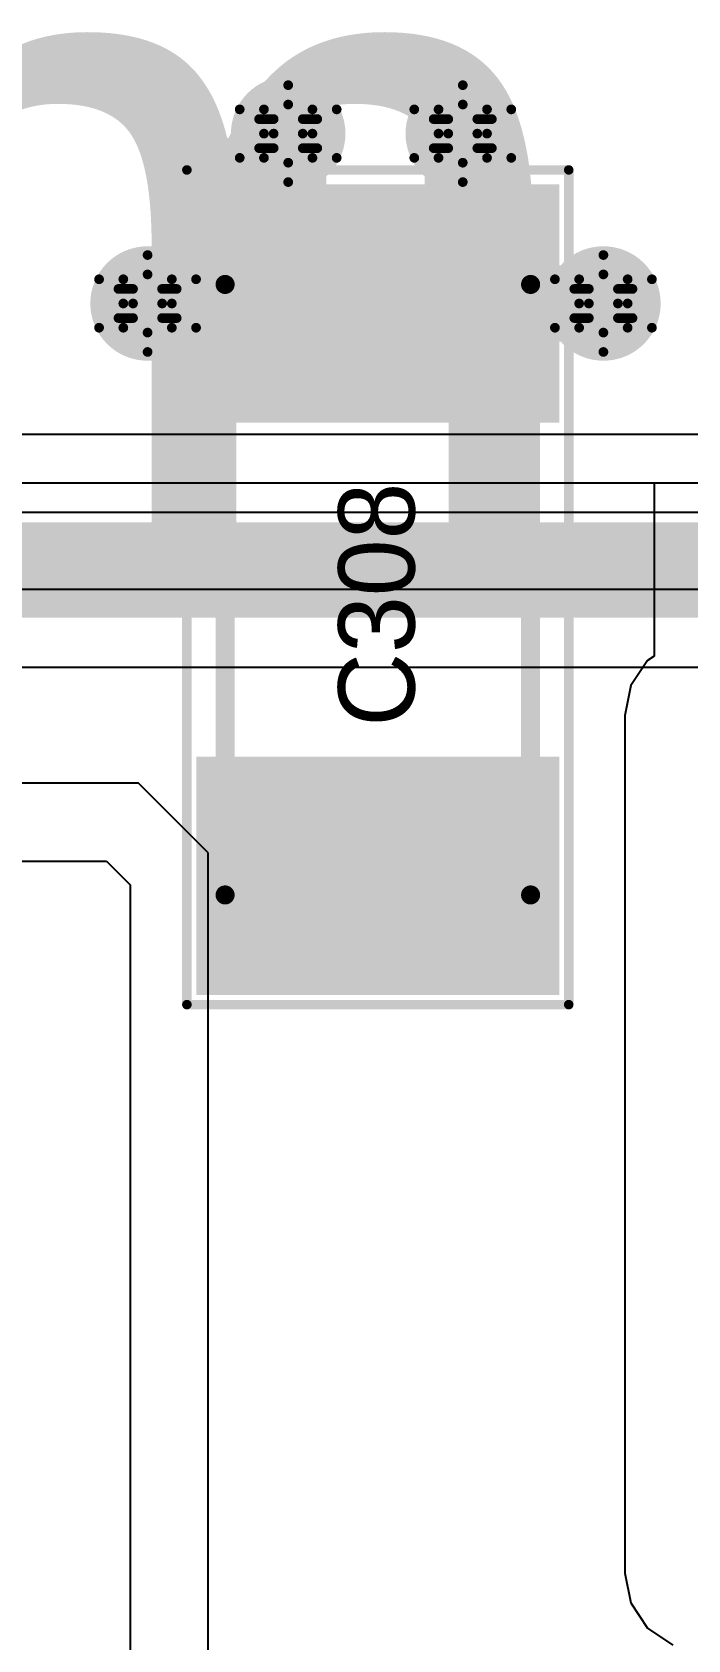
# Model space of a CAD drawing. Header units: millimetres. Extents: x 5 to 399, y 5 to 287.
# Drawn here: x 225.35 to 228.79, y 158.76 to 167.19 of the extents above; entities that cross this region are included whole.
import ezdxf

# ---------------------------------------------------------------- set-up
doc = ezdxf.new("R2010")
doc.units = ezdxf.units.MM
for name, color, linetype in [('BottomLayer', 5, 'Continuous'), ('DrillDrawing', 1, 'Continuous'), ('DrillGuide', 244, 'Continuous'), ('Mechanical13', 56, 'Continuous'), ('Mechanical4', 56, 'Continuous'), ('MidLayer1', 16, 'Continuous'), ('MidLayer2', 76, 'Continuous'), ('MultiLayer', 9, 'Continuous'), ('TopLayer', 1, 'Continuous'), ('TopOverlay', 2, 'Continuous'), ('TopPaste', 8, 'Continuous'), ('TopSolder', 216, 'Continuous'), ('ViaHoleLayer', 16, 'Continuous')]:
    doc.layers.add(name, color=color, linetype=linetype)

# ---------------------------------------------------------------- blocks, each defined once
blk = doc.blocks.new('1206_C_64')
at = {"layer": 'Mechanical13', "const_width": 0.1}
for points in [[(-1.5998, -0.7999), (-1.5998, 0.8002)], [(1.6002, 0.8002), (-1.5998, 0.8002)], [(1.6002, -0.7999), (1.6002, 0.8002)], [(1.6002, -0.7999), (-1.5998, -0.7999)]]:
    blk.add_lwpolyline(points, dxfattribs=at)
at = {"layer": 'Mechanical13', "const_width": 0.05}
for points in [[(-1.6248, 0.8002, 1), (-1.5748, 0.8002, 1)], [(-1.6248, 0.8002, 1), (-1.5748, 0.8002, 1)], [(1.5752, 0.8002, 1), (1.6252, 0.8002, 1)], [(1.5752, 0.8002, 1), (1.6252, 0.8002, 1)], [(-1.6248, -0.7999, 1), (-1.5748, -0.7999, 1)], [(-1.6248, -0.7999, 1), (-1.5748, -0.7999, 1)], [(1.5752, -0.7999, 1), (1.6252, -0.7999, 1)], [(1.5752, -0.7999, 1), (1.6252, -0.7999, 1)]]:
    blk.add_lwpolyline(points, format="xyb", close=True, dxfattribs=at)
at = {"layer": 'TopLayer'}
for points in [[(-0.925, -0.9), (-0.925, 0.9), (-2.075, -0.9), (-2.075, 0.9)], [(2.075, -0.9), (2.075, 0.9), (0.925, -0.9), (0.925, 0.9)]]:
    blk.add_solid(points, dxfattribs=at)
at = {"layer": 'TopOverlay', "const_width": 0.05}
for points in [[(2.175, 1), (-2.2, 1)], [(-2.2, -1), (-2.2, 1)], [(2.175, -1), (2.175, 1)], [(2.175, -1), (-2.2, -1)]]:
    blk.add_lwpolyline(points, dxfattribs=at)
at = {"layer": 'TopOverlay', "const_width": 0.025}
for points in [[(-2.2125, 1, 1), (-2.1875, 1, 1)], [(-2.2125, 1, 1), (-2.1875, 1, 1)], [(2.1625, 1, 1), (2.1875, 1, 1)], [(2.1625, 1, 1), (2.1875, 1, 1)], [(-2.2125, -1, 1), (-2.1875, -1, 1)], [(-2.2125, -1, 1), (-2.1875, -1, 1)], [(2.1625, -1, 1), (2.1875, -1, 1)], [(2.1625, -1, 1), (2.1875, -1, 1)]]:
    blk.add_lwpolyline(points, format="xyb", close=True, dxfattribs=at)
at = {"layer": 'TopPaste'}
for points in [[(-0.925, -0.9), (-0.925, 0.9), (-2.075, -0.9), (-2.075, 0.9)], [(2.075, -0.9), (2.075, 0.9), (0.925, -0.9), (0.925, 0.9)]]:
    blk.add_solid(points, dxfattribs=at)
at = {"layer": 'TopSolder'}
for points in [[(-0.875, -0.95), (-0.875, 0.95), (-2.125, -0.95), (-2.125, 0.95)], [(2.125, -0.95), (2.125, 0.95), (0.875, -0.95), (0.875, 0.95)]]:
    blk.add_solid(points, dxfattribs=at)

msp = doc.modelspace()

# ---------------------------------------------------------------- linework, layer by layer
at = {"layer": 'BottomLayer'}
msp.add_line((221.6995, 164.8288), (232.4371, 164.8288), dxfattribs=at)
at = {"layer": 'BottomLayer', "const_width": 0.3}
for points in [[(226.5432, 166.659, 1), (226.8432, 166.659, 1)], [(227.4576, 166.659, 1), (227.7576, 166.659, 1)], [(225.8066, 165.7686, 1), (226.1066, 165.7686, 1)], [(228.1942, 165.7686, 1), (228.4942, 165.7686, 1)]]:
    msp.add_lwpolyline(points, format="xyb", close=True, dxfattribs=at)
at = {"layer": 'DrillDrawing', "const_width": 0.0508}
for points in [[(226.5662, 166.786), (226.6932, 166.913)], [(226.6932, 166.913), (226.8202, 166.786)], [(227.4806, 166.786), (227.6076, 166.913)], [(227.6076, 166.913), (227.7346, 166.786)], [(226.4392, 166.786), (226.5662, 166.659)], [(226.4392, 166.786), (226.5662, 166.786)], [(226.617, 166.7352), (226.6932, 166.8114)], [(226.6932, 166.8114), (226.7694, 166.7352)], [(226.8202, 166.786), (226.9472, 166.786)], [(226.8202, 166.659), (226.9472, 166.786)], [(227.3536, 166.786), (227.4806, 166.659)], [(227.3536, 166.786), (227.4806, 166.786)], [(227.5314, 166.7352), (227.6076, 166.8114)], [(227.6076, 166.8114), (227.6838, 166.7352)], [(227.7346, 166.786), (227.8616, 166.786)], [(227.7346, 166.659), (227.8616, 166.786)], [(226.4392, 166.532), (226.5662, 166.659)], [(226.5408, 166.7352), (226.617, 166.659)], [(226.5408, 166.7352), (226.617, 166.7352)], [(226.5408, 166.5828), (226.617, 166.659)], [(226.7694, 166.7352), (226.8456, 166.7352)], [(226.7694, 166.659), (226.8456, 166.7352)], [(226.7694, 166.659), (226.8456, 166.5828)], [(226.8202, 166.659), (226.9472, 166.532)], [(227.3536, 166.532), (227.4806, 166.659)], [(227.4552, 166.7352), (227.5314, 166.659)], [(227.4552, 166.7352), (227.5314, 166.7352)], [(227.4552, 166.5828), (227.5314, 166.659)], [(227.6838, 166.7352), (227.76, 166.7352)], [(227.6838, 166.659), (227.76, 166.7352)], [(227.6838, 166.659), (227.76, 166.5828)], [(227.7346, 166.659), (227.8616, 166.532)], [(226.5408, 166.5828), (226.617, 166.5828)], [(226.617, 166.5828), (226.6932, 166.5066)], [(226.6932, 166.5066), (226.7694, 166.5828)], [(226.7694, 166.5828), (226.8456, 166.5828)], [(227.4552, 166.5828), (227.5314, 166.5828)], [(227.5314, 166.5828), (227.6076, 166.5066)], [(227.6076, 166.5066), (227.6838, 166.5828)], [(227.6838, 166.5828), (227.76, 166.5828)], [(226.4392, 166.532), (226.5662, 166.532)], [(226.5662, 166.532), (226.6932, 166.405)], [(226.6932, 166.405), (226.8202, 166.532)], [(226.8202, 166.532), (226.9472, 166.532)], [(227.3536, 166.532), (227.4806, 166.532)], [(227.4806, 166.532), (227.6076, 166.405)], [(227.6076, 166.405), (227.7346, 166.532)], [(227.7346, 166.532), (227.8616, 166.532)], [(225.8296, 165.8956), (225.9566, 166.0226)], [(225.9566, 166.0226), (226.0836, 165.8956)], [(228.2172, 165.8956), (228.3442, 166.0226)], [(228.3442, 166.0226), (228.4712, 165.8956)], [(225.8804, 165.8448), (225.9566, 165.921)], [(225.9566, 165.921), (226.0328, 165.8448)], [(228.268, 165.8448), (228.3442, 165.921)], [(228.3442, 165.921), (228.4204, 165.8448)], [(225.7026, 165.8956), (225.8296, 165.7686)], [(225.7026, 165.8956), (225.8296, 165.8956)], [(225.8042, 165.8448), (225.8804, 165.7686)], [(225.8042, 165.8448), (225.8804, 165.8448)], [(226.0328, 165.8448), (226.109, 165.8448)], [(226.0328, 165.7686), (226.109, 165.8448)], [(226.0836, 165.8956), (226.2106, 165.8956)], [(226.0836, 165.7686), (226.2106, 165.8956)], [(228.0902, 165.8956), (228.2172, 165.7686)], [(228.0902, 165.8956), (228.2172, 165.8956)], [(228.1918, 165.8448), (228.268, 165.7686)], [(228.1918, 165.8448), (228.268, 165.8448)], [(228.4204, 165.8448), (228.4966, 165.8448)], [(228.4204, 165.7686), (228.4966, 165.8448)], [(228.4712, 165.8956), (228.5982, 165.8956)], [(228.4712, 165.7686), (228.5982, 165.8956)], [(225.7026, 165.6416), (225.8296, 165.7686)], [(225.8042, 165.6924), (225.8804, 165.7686)], [(226.0328, 165.7686), (226.109, 165.6924)], [(226.0836, 165.7686), (226.2106, 165.6416)], [(228.0902, 165.6416), (228.2172, 165.7686)], [(228.1918, 165.6924), (228.268, 165.7686)], [(228.4204, 165.7686), (228.4966, 165.6924)], [(228.4712, 165.7686), (228.5982, 165.6416)], [(225.8042, 165.6924), (225.8804, 165.6924)], [(225.8804, 165.6924), (225.9566, 165.6162)], [(225.9566, 165.6162), (226.0328, 165.6924)], [(226.0328, 165.6924), (226.109, 165.6924)], [(228.1918, 165.6924), (228.268, 165.6924)], [(228.268, 165.6924), (228.3442, 165.6162)], [(228.3442, 165.6162), (228.4204, 165.6924)], [(228.4204, 165.6924), (228.4966, 165.6924)], [(225.7026, 165.6416), (225.8296, 165.6416)], [(225.8296, 165.6416), (225.9566, 165.5146)], [(225.9566, 165.5146), (226.0836, 165.6416)], [(226.0836, 165.6416), (226.2106, 165.6416)], [(228.0902, 165.6416), (228.2172, 165.6416)], [(228.2172, 165.6416), (228.3442, 165.5146)], [(228.3442, 165.5146), (228.4712, 165.6416)], [(228.4712, 165.6416), (228.5982, 165.6416)]]:
    msp.add_lwpolyline(points, dxfattribs=at)
at = {"layer": 'DrillDrawing', "const_width": 0.0254}
for points in [[(226.6805, 166.913, 1), (226.7059, 166.913, 1)], [(226.6805, 166.913, 1), (226.7059, 166.913, 1)], [(227.5949, 166.913, 1), (227.6203, 166.913, 1)], [(227.5949, 166.913, 1), (227.6203, 166.913, 1)], [(226.4265, 166.786, 1), (226.4519, 166.786, 1)], [(226.4265, 166.786, 1), (226.4519, 166.786, 1)], [(226.5535, 166.786, 1), (226.5789, 166.786, 1)], [(226.5535, 166.786, 1), (226.5789, 166.786, 1)], [(226.6805, 166.8114, 1), (226.7059, 166.8114, 1)], [(226.6805, 166.8114, 1), (226.7059, 166.8114, 1)], [(226.8075, 166.786, 1), (226.8329, 166.786, 1)], [(226.8075, 166.786, 1), (226.8329, 166.786, 1)], [(226.9345, 166.786, 1), (226.9599, 166.786, 1)], [(226.9345, 166.786, 1), (226.9599, 166.786, 1)], [(227.3409, 166.786, 1), (227.3663, 166.786, 1)], [(227.3409, 166.786, 1), (227.3663, 166.786, 1)], [(227.4679, 166.786, 1), (227.4933, 166.786, 1)], [(227.4679, 166.786, 1), (227.4933, 166.786, 1)], [(227.5949, 166.8114, 1), (227.6203, 166.8114, 1)], [(227.5949, 166.8114, 1), (227.6203, 166.8114, 1)], [(227.7219, 166.786, 1), (227.7473, 166.786, 1)], [(227.7219, 166.786, 1), (227.7473, 166.786, 1)], [(227.8489, 166.786, 1), (227.8743, 166.786, 1)], [(227.8489, 166.786, 1), (227.8743, 166.786, 1)], [(226.5281, 166.7352, 1), (226.5535, 166.7352, 1)], [(226.5281, 166.7352, 1), (226.5535, 166.7352, 1)], [(226.5535, 166.659, 1), (226.5789, 166.659, 1)], [(226.5535, 166.659, 1), (226.5789, 166.659, 1)], [(226.6043, 166.7352, 1), (226.6297, 166.7352, 1)], [(226.6043, 166.7352, 1), (226.6297, 166.7352, 1)], [(226.6043, 166.659, 1), (226.6297, 166.659, 1)], [(226.6043, 166.659, 1), (226.6297, 166.659, 1)], [(226.7567, 166.7352, 1), (226.7821, 166.7352, 1)], [(226.7567, 166.7352, 1), (226.7821, 166.7352, 1)], [(226.7567, 166.659, 1), (226.7821, 166.659, 1)], [(226.7567, 166.659, 1), (226.7821, 166.659, 1)], [(226.8075, 166.659, 1), (226.8329, 166.659, 1)], [(226.8075, 166.659, 1), (226.8329, 166.659, 1)], [(226.8329, 166.7352, 1), (226.8583, 166.7352, 1)], [(226.8329, 166.7352, 1), (226.8583, 166.7352, 1)], [(227.4425, 166.7352, 1), (227.4679, 166.7352, 1)], [(227.4425, 166.7352, 1), (227.4679, 166.7352, 1)], [(227.4679, 166.659, 1), (227.4933, 166.659, 1)], [(227.4679, 166.659, 1), (227.4933, 166.659, 1)], [(227.5187, 166.7352, 1), (227.5441, 166.7352, 1)], [(227.5187, 166.7352, 1), (227.5441, 166.7352, 1)], [(227.5187, 166.659, 1), (227.5441, 166.659, 1)], [(227.5187, 166.659, 1), (227.5441, 166.659, 1)], [(227.6711, 166.7352, 1), (227.6965, 166.7352, 1)], [(227.6711, 166.7352, 1), (227.6965, 166.7352, 1)], [(227.6711, 166.659, 1), (227.6965, 166.659, 1)], [(227.6711, 166.659, 1), (227.6965, 166.659, 1)], [(227.7219, 166.659, 1), (227.7473, 166.659, 1)], [(227.7219, 166.659, 1), (227.7473, 166.659, 1)], [(227.7473, 166.7352, 1), (227.7727, 166.7352, 1)], [(227.7473, 166.7352, 1), (227.7727, 166.7352, 1)], [(226.5281, 166.5828, 1), (226.5535, 166.5828, 1)], [(226.5281, 166.5828, 1), (226.5535, 166.5828, 1)], [(226.6043, 166.5828, 1), (226.6297, 166.5828, 1)], [(226.6043, 166.5828, 1), (226.6297, 166.5828, 1)], [(226.7567, 166.5828, 1), (226.7821, 166.5828, 1)], [(226.7567, 166.5828, 1), (226.7821, 166.5828, 1)], [(226.8329, 166.5828, 1), (226.8583, 166.5828, 1)], [(226.8329, 166.5828, 1), (226.8583, 166.5828, 1)], [(227.4425, 166.5828, 1), (227.4679, 166.5828, 1)], [(227.4425, 166.5828, 1), (227.4679, 166.5828, 1)], [(227.5187, 166.5828, 1), (227.5441, 166.5828, 1)], [(227.5187, 166.5828, 1), (227.5441, 166.5828, 1)], [(227.6711, 166.5828, 1), (227.6965, 166.5828, 1)], [(227.6711, 166.5828, 1), (227.6965, 166.5828, 1)], [(227.7473, 166.5828, 1), (227.7727, 166.5828, 1)], [(227.7473, 166.5828, 1), (227.7727, 166.5828, 1)], [(226.4265, 166.532, 1), (226.4519, 166.532, 1)], [(226.4265, 166.532, 1), (226.4519, 166.532, 1)], [(226.5535, 166.532, 1), (226.5789, 166.532, 1)], [(226.5535, 166.532, 1), (226.5789, 166.532, 1)], [(226.6805, 166.5066, 1), (226.7059, 166.5066, 1)], [(226.6805, 166.5066, 1), (226.7059, 166.5066, 1)], [(226.8075, 166.532, 1), (226.8329, 166.532, 1)], [(226.8075, 166.532, 1), (226.8329, 166.532, 1)], [(226.9345, 166.532, 1), (226.9599, 166.532, 1)], [(226.9345, 166.532, 1), (226.9599, 166.532, 1)], [(227.3409, 166.532, 1), (227.3663, 166.532, 1)], [(227.3409, 166.532, 1), (227.3663, 166.532, 1)], [(227.4679, 166.532, 1), (227.4933, 166.532, 1)], [(227.4679, 166.532, 1), (227.4933, 166.532, 1)], [(227.5949, 166.5066, 1), (227.6203, 166.5066, 1)], [(227.5949, 166.5066, 1), (227.6203, 166.5066, 1)], [(227.7219, 166.532, 1), (227.7473, 166.532, 1)], [(227.7219, 166.532, 1), (227.7473, 166.532, 1)], [(227.8489, 166.532, 1), (227.8743, 166.532, 1)], [(227.8489, 166.532, 1), (227.8743, 166.532, 1)], [(226.6805, 166.405, 1), (226.7059, 166.405, 1)], [(226.6805, 166.405, 1), (226.7059, 166.405, 1)], [(227.5949, 166.405, 1), (227.6203, 166.405, 1)], [(227.5949, 166.405, 1), (227.6203, 166.405, 1)], [(225.9439, 166.0226, 1), (225.9693, 166.0226, 1)], [(225.9439, 166.0226, 1), (225.9693, 166.0226, 1)], [(228.3315, 166.0226, 1), (228.3569, 166.0226, 1)], [(228.3315, 166.0226, 1), (228.3569, 166.0226, 1)], [(225.9439, 165.921, 1), (225.9693, 165.921, 1)], [(225.9439, 165.921, 1), (225.9693, 165.921, 1)], [(228.3315, 165.921, 1), (228.3569, 165.921, 1)], [(228.3315, 165.921, 1), (228.3569, 165.921, 1)], [(225.6899, 165.8956, 1), (225.7153, 165.8956, 1)], [(225.6899, 165.8956, 1), (225.7153, 165.8956, 1)], [(225.7915, 165.8448, 1), (225.8169, 165.8448, 1)], [(225.7915, 165.8448, 1), (225.8169, 165.8448, 1)], [(225.8169, 165.8956, 1), (225.8423, 165.8956, 1)], [(225.8169, 165.8956, 1), (225.8423, 165.8956, 1)], [(225.8677, 165.8448, 1), (225.8931, 165.8448, 1)], [(225.8677, 165.8448, 1), (225.8931, 165.8448, 1)], [(226.0201, 165.8448, 1), (226.0455, 165.8448, 1)], [(226.0201, 165.8448, 1), (226.0455, 165.8448, 1)], [(226.0709, 165.8956, 1), (226.0963, 165.8956, 1)], [(226.0709, 165.8956, 1), (226.0963, 165.8956, 1)], [(226.0963, 165.8448, 1), (226.1217, 165.8448, 1)], [(226.0963, 165.8448, 1), (226.1217, 165.8448, 1)], [(226.1979, 165.8956, 1), (226.2233, 165.8956, 1)], [(226.1979, 165.8956, 1), (226.2233, 165.8956, 1)], [(228.0775, 165.8956, 1), (228.1029, 165.8956, 1)], [(228.0775, 165.8956, 1), (228.1029, 165.8956, 1)], [(228.1791, 165.8448, 1), (228.2045, 165.8448, 1)], [(228.1791, 165.8448, 1), (228.2045, 165.8448, 1)], [(228.2045, 165.8956, 1), (228.2299, 165.8956, 1)], [(228.2045, 165.8956, 1), (228.2299, 165.8956, 1)], [(228.2553, 165.8448, 1), (228.2807, 165.8448, 1)], [(228.2553, 165.8448, 1), (228.2807, 165.8448, 1)], [(228.4077, 165.8448, 1), (228.4331, 165.8448, 1)], [(228.4077, 165.8448, 1), (228.4331, 165.8448, 1)], [(228.4585, 165.8956, 1), (228.4839, 165.8956, 1)], [(228.4585, 165.8956, 1), (228.4839, 165.8956, 1)], [(228.4839, 165.8448, 1), (228.5093, 165.8448, 1)], [(228.4839, 165.8448, 1), (228.5093, 165.8448, 1)], [(228.5855, 165.8956, 1), (228.6109, 165.8956, 1)], [(228.5855, 165.8956, 1), (228.6109, 165.8956, 1)], [(225.8169, 165.7686, 1), (225.8423, 165.7686, 1)], [(225.8169, 165.7686, 1), (225.8423, 165.7686, 1)], [(225.8677, 165.7686, 1), (225.8931, 165.7686, 1)], [(225.8677, 165.7686, 1), (225.8931, 165.7686, 1)], [(226.0201, 165.7686, 1), (226.0455, 165.7686, 1)], [(226.0201, 165.7686, 1), (226.0455, 165.7686, 1)], [(226.0709, 165.7686, 1), (226.0963, 165.7686, 1)], [(226.0709, 165.7686, 1), (226.0963, 165.7686, 1)], [(228.2045, 165.7686, 1), (228.2299, 165.7686, 1)], [(228.2045, 165.7686, 1), (228.2299, 165.7686, 1)], [(228.2553, 165.7686, 1), (228.2807, 165.7686, 1)], [(228.2553, 165.7686, 1), (228.2807, 165.7686, 1)], [(228.4077, 165.7686, 1), (228.4331, 165.7686, 1)], [(228.4077, 165.7686, 1), (228.4331, 165.7686, 1)], [(228.4585, 165.7686, 1), (228.4839, 165.7686, 1)], [(228.4585, 165.7686, 1), (228.4839, 165.7686, 1)], [(225.7915, 165.6924, 1), (225.8169, 165.6924, 1)], [(225.7915, 165.6924, 1), (225.8169, 165.6924, 1)], [(225.8677, 165.6924, 1), (225.8931, 165.6924, 1)], [(225.8677, 165.6924, 1), (225.8931, 165.6924, 1)], [(226.0201, 165.6924, 1), (226.0455, 165.6924, 1)], [(226.0201, 165.6924, 1), (226.0455, 165.6924, 1)], [(226.0963, 165.6924, 1), (226.1217, 165.6924, 1)], [(226.0963, 165.6924, 1), (226.1217, 165.6924, 1)], [(228.1791, 165.6924, 1), (228.2045, 165.6924, 1)], [(228.1791, 165.6924, 1), (228.2045, 165.6924, 1)], [(228.2553, 165.6924, 1), (228.2807, 165.6924, 1)], [(228.2553, 165.6924, 1), (228.2807, 165.6924, 1)], [(228.4077, 165.6924, 1), (228.4331, 165.6924, 1)], [(228.4077, 165.6924, 1), (228.4331, 165.6924, 1)], [(228.4839, 165.6924, 1), (228.5093, 165.6924, 1)], [(228.4839, 165.6924, 1), (228.5093, 165.6924, 1)], [(225.6899, 165.6416, 1), (225.7153, 165.6416, 1)], [(225.6899, 165.6416, 1), (225.7153, 165.6416, 1)], [(225.8169, 165.6416, 1), (225.8423, 165.6416, 1)], [(225.8169, 165.6416, 1), (225.8423, 165.6416, 1)], [(225.9439, 165.6162, 1), (225.9693, 165.6162, 1)], [(225.9439, 165.6162, 1), (225.9693, 165.6162, 1)], [(226.0709, 165.6416, 1), (226.0963, 165.6416, 1)], [(226.0709, 165.6416, 1), (226.0963, 165.6416, 1)], [(226.1979, 165.6416, 1), (226.2233, 165.6416, 1)], [(226.1979, 165.6416, 1), (226.2233, 165.6416, 1)], [(228.0775, 165.6416, 1), (228.1029, 165.6416, 1)], [(228.0775, 165.6416, 1), (228.1029, 165.6416, 1)], [(228.2045, 165.6416, 1), (228.2299, 165.6416, 1)], [(228.2045, 165.6416, 1), (228.2299, 165.6416, 1)], [(228.3315, 165.6162, 1), (228.3569, 165.6162, 1)], [(228.3315, 165.6162, 1), (228.3569, 165.6162, 1)], [(228.4585, 165.6416, 1), (228.4839, 165.6416, 1)], [(228.4585, 165.6416, 1), (228.4839, 165.6416, 1)], [(228.5855, 165.6416, 1), (228.6109, 165.6416, 1)], [(228.5855, 165.6416, 1), (228.6109, 165.6416, 1)], [(225.9439, 165.5146, 1), (225.9693, 165.5146, 1)], [(225.9439, 165.5146, 1), (225.9693, 165.5146, 1)], [(228.3315, 165.5146, 1), (228.3569, 165.5146, 1)], [(228.3315, 165.5146, 1), (228.3569, 165.5146, 1)]]:
    msp.add_lwpolyline(points, format="xyb", close=True, dxfattribs=at)
at = {"layer": 'DrillGuide', "const_width": 0.125}
for points in [[(226.6307, 166.659, 1), (226.7557, 166.659, 1)], [(227.5451, 166.659, 1), (227.6701, 166.659, 1)], [(225.8941, 165.7686, 1), (226.0191, 165.7686, 1)], [(228.2817, 165.7686, 1), (228.4067, 165.7686, 1)]]:
    msp.add_lwpolyline(points, format="xyb", close=True, dxfattribs=at)
at = {"layer": 'MidLayer1'}
for p, q in [((232.014, 165.0828), (222.099, 165.0828)), ((222.099, 164.675), (232.014, 164.675)), ((231.2179, 164.2696), (221.9435, 164.2696)), ((221.9034, 163.8618), (231.2179, 163.8618))]:
    msp.add_line(p, q, dxfattribs=at)
at = {"layer": 'MidLayer1', "const_width": 0.3}
for points in [[(226.5432, 166.659, 1), (226.8432, 166.659, 1)], [(227.4576, 166.659, 1), (227.7576, 166.659, 1)], [(225.8066, 165.7686, 1), (226.1066, 165.7686, 1)], [(228.1942, 165.7686, 1), (228.4942, 165.7686, 1)]]:
    msp.add_lwpolyline(points, format="xyb", close=True, dxfattribs=at)
at = {"layer": 'MidLayer1', "const_width": 0.5}
msp.add_lwpolyline([(221.9034, 164.3716), (232.7506, 164.3716)], dxfattribs=at)
at = {"layer": 'MidLayer2'}
for p, q in [((232.014, 165.0828), (222.099, 165.0828)), ((222.099, 164.675), (232.014, 164.675))]:
    msp.add_line(p, q, dxfattribs=at)
at = {"layer": 'MidLayer2', "const_width": 0.3}
for points in [[(226.5432, 166.659, 1), (226.8432, 166.659, 1)], [(227.4576, 166.659, 1), (227.7576, 166.659, 1)], [(225.8066, 165.7686, 1), (226.1066, 165.7686, 1)], [(228.1942, 165.7686, 1), (228.4942, 165.7686, 1)]]:
    msp.add_lwpolyline(points, format="xyb", close=True, dxfattribs=at)
at = {"layer": 'MultiLayer', "const_width": 0.3}
for points in [[(226.5432, 166.659, 1), (226.8432, 166.659, 1)], [(227.4576, 166.659, 1), (227.7576, 166.659, 1)], [(225.8066, 165.7686, 1), (226.1066, 165.7686, 1)], [(228.1942, 165.7686, 1), (228.4942, 165.7686, 1)]]:
    msp.add_lwpolyline(points, format="xyb", close=True, dxfattribs=at)
at = {"layer": 'TopLayer'}
for p, q in [((225.0906, 164.8288), (228.6104, 164.8288)), ((228.6104, 164.8288), (228.6104, 163.9209)), ((228.6104, 163.9209), (228.576, 163.898)), ((228.576, 163.898), (228.4876, 163.7657)), ((228.4876, 163.7657), (228.4566, 163.6096)), ((228.4566, 163.6096), (228.4566, 159.1138)), ((225.9096, 163.254), (220.076, 163.254)), ((226.2736, 162.89), (225.9096, 163.254)), ((220.076, 162.8462), (225.7407, 162.8462)), ((225.7407, 162.8462), (225.8658, 162.7211)), ((226.2736, 155.0968), (226.2736, 162.89)), ((225.8658, 162.7211), (225.8658, 155.2238)), ((228.4566, 159.1138), (228.4876, 158.9577)), ((228.4876, 158.9577), (228.576, 158.8254)), ((228.576, 158.8254), (228.7083, 158.737))]:
    msp.add_line(p, q, dxfattribs=at)
for points, const_width in [([(226.5432, 166.659, 1), (226.8432, 166.659, 1)], 0.3), ([(227.4576, 166.659, 1), (227.7576, 166.659, 1)], 0.3), ([(226.5688, 166.659, 1), (226.7688, 166.659, 1)], 0.2), ([(226.5932, 166.659, 1), (226.7932, 166.659, 1)], 0.2), ([(227.5076, 166.659, 1), (227.7076, 166.659, 1)], 0.2), ([(226.5688, 165.9055, 1), (226.7688, 165.9055, 1)], 0.2), ([(226.5688, 165.9055, 1), (226.7688, 165.9055, 1)], 0.2), ([(226.5932, 165.9299, 1), (226.7932, 165.9299, 1)], 0.2), ([(226.5932, 165.9299, 1), (226.7932, 165.9299, 1)], 0.2), ([(227.5076, 165.9055, 1), (227.7076, 165.9055, 1)], 0.2), ([(227.5076, 165.9055, 1), (227.7076, 165.9055, 1)], 0.2), ([(225.8066, 165.7686, 1), (226.1066, 165.7686, 1)], 0.3), ([(228.1942, 165.7686, 1), (228.4942, 165.7686, 1)], 0.3), ([(225.8322, 165.7686, 1), (226.0322, 165.7686, 1)], 0.2), ([(226.4319, 165.7686, 1), (226.6319, 165.7686, 1)], 0.2), ([(226.4319, 165.7686, 1), (226.6319, 165.7686, 1)], 0.2), ([(226.4672, 165.8039, 1), (226.6672, 165.8039, 1)], 0.2), ([(226.4672, 165.8039, 1), (226.6672, 165.8039, 1)], 0.2), ([(226.5047, 165.8039, 1), (226.6297, 165.8039, 1)], 0.125), ([(227.6092, 165.8039, 1), (227.8092, 165.8039, 1)], 0.2), ([(227.6445, 165.7686, 1), (227.8445, 165.7686, 1)], 0.2), ([(227.6445, 165.7686, 1), (227.8445, 165.7686, 1)], 0.2), ([(227.6467, 165.8039, 1), (227.7717, 165.8039, 1)], 0.125), ([(228.2442, 165.7686, 1), (228.4442, 165.7686, 1)], 0.2), ([(226.4694, 165.7686, 1), (226.5944, 165.7686, 1)], 0.125), ([(227.682, 165.7686, 1), (227.807, 165.7686, 1)], 0.125)]:
    msp.add_lwpolyline(points, format="xyb", close=True, dxfattribs=dict(at, const_width=const_width))
for points, const_width in [([(226.6688, 165.9055), (226.6688, 166.659)], 0.4), ([(226.6932, 165.9299), (226.6932, 166.659)], 0.4), ([(227.6076, 165.9055), (227.6076, 166.659)], 0.4), ([(226.5672, 165.8039), (226.6932, 165.9299)], 0.4), ([(226.5672, 165.8039), (226.6688, 165.9055)], 0.4), ([(227.6076, 165.9055), (227.7092, 165.8039)], 0.4), ([(225.9322, 165.7686), (226.5319, 165.7686)], 0.4), ([(226.5319, 165.7686), (227.7445, 165.7686)], 0.4), ([(226.5319, 165.7686), (226.5672, 165.8039)], 0.25), ([(227.7445, 165.7686), (228.3442, 165.7686)], 0.4), ([(227.7092, 165.8039), (227.7445, 165.7686)], 0.25)]:
    msp.add_lwpolyline(points, dxfattribs=dict(at, const_width=const_width))
at = {"layer": 'ViaHoleLayer', "const_width": 0.125}
for points in [[(226.6307, 166.659, 1), (226.7557, 166.659, 1)], [(227.5451, 166.659, 1), (227.6701, 166.659, 1)], [(225.8941, 165.7686, 1), (226.0191, 165.7686, 1)], [(228.2817, 165.7686, 1), (228.4067, 165.7686, 1)]]:
    msp.add_lwpolyline(points, format="xyb", close=True, dxfattribs=at)

# ---------------------------------------------------------------- block references
at = {"rotation": 270}
msp.add_blockref('1206_C_64', (227.1626, 164.2686), dxfattribs=at)

# ---------------------------------------------------------------- texts
at = {"layer": 'Mechanical4'}
msp.add_text('um', height=3.81, dxfattribs=at).set_placement((221.234, 164.211))
at = {"layer": 'TopOverlay'}
msp.add_text('C308', height=0.4, rotation=90, dxfattribs=at).set_placement((227.3554, 163.5506))

doc.saveas('drawing.dxf')
